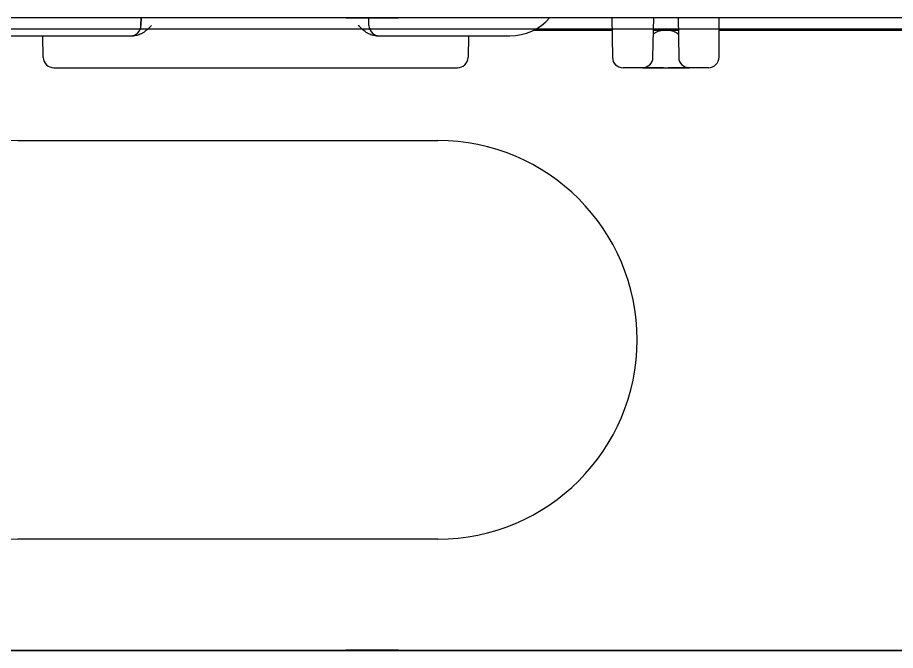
# Model space of a CAD drawing. Header units: millimetres. Extents: x -1589 to 88627, y 12943 to 76663.
# Drawn here: x 21451 to 22080, y 53694 to 54147 of the extents above; entities that cross this region are included whole.
import ezdxf

# ---------------------------------------------------------------- set-up
doc = ezdxf.new("R2010")
doc.units = ezdxf.units.MM
doc.header["$LTSCALE"] = 200
for name, color, linetype in [('6_ALL_SURFS', 7, 'Continuous'), ('7__ALL_ROUNDS', 7, 'Continuous'), ('ztemper', 7, 'Continuous')]:
    doc.layers.add(name, color=color, linetype=linetype)

# ---------------------------------------------------------------- blocks, each defined once
blk = doc.blocks.new('entry')
at = {"color": 7}
for p, q in [((223.489, 44.45), (-223.489, 44.45)), ((38.157, 36.488), (68.201, 36.488)), ((68.201, 7.962), (38.157, 7.962)), ((-223.489, 0), (223.489, 0))]:
    blk.add_line(p, q, dxfattribs=at)
for centre, start, end in [((38.157, 22.225), 90, 270), ((68.201, 22.225), 270, 90)]:
    blk.add_arc(centre, 14.263, start, end, dxfattribs=at)
blk = doc.blocks.new('360 iPatch Cat6 24Port Panel')
at = {"color": 7, "linetype": 'Continuous', "lineweight": 25}
for p, q in [((108884.598, 33181.446), (108463.775, 33181.446)), ((108463.736, 33140.564), (108884.638, 33140.564)), ((108733.502, 33140.039), (108733.494, 33140.54)), ((108711.655, 33137.89), (108711.617, 33139.337)), ((108740.189, 33139.337), (108740.152, 33137.89)), ((108744.54, 33139.718), (108749.804, 33139.718)), ((108752.589, 33139.718), (108754.25, 33139.718)), ((108756.991, 33139.718), (108797.105, 33139.718)), ((108712.369, 33137.194), (108739.437, 33137.194)), ((108751.843, 33137.196), (108750.55, 33137.196)), ((108756.276, 33137.196), (108754.996, 33137.196))]:
    blk.add_line(p, q, dxfattribs=at)
for centre, start, end in [((108712.369, 33137.909), 181.49997, 269.99872), ((108739.437, 33137.909), 270.00128, 358.50003)]:
    blk.add_arc(centre, 0.714, start, end, dxfattribs=at)
at = {"layer": '6_ALL_SURFS', "color": 7, "linetype": 'Continuous', "lineweight": 25}
blk.add_line((108718.218, 33140.564), (108718.209, 33140.039), dxfattribs=at)
at = {"layer": '7__ALL_ROUNDS', "color": 7, "linetype": 'Continuous', "lineweight": 25}
for p, q in [((108735.38, 33181.47), (108732.046, 33181.47)), ((108718.209, 33140.039), (108718.218, 33140.564)), ((108732.046, 33140.54), (108735.38, 33140.54)), ((108733.502, 33140.039), (108733.494, 33140.54)), ((108749.789, 33140.564), (108749.835, 33137.898)), ((108752.557, 33137.898), (108752.603, 33140.564)), ((108754.235, 33140.564), (108754.281, 33137.898)), ((108756.991, 33137.91), (108756.991, 33140.564)), ((108708.762, 33139.337), (108717.697, 33139.337)), ((108734.015, 33139.337), (108742.949, 33139.337)), ((108749.835, 33137.898), (108749.835, 33137.904)), ((108753.272, 33137.196), (108750.55, 33137.196)), ((108751.849, 33137.198), (108753.567, 33137.199)), ((108753.567, 33137.199), (108754.99, 33137.198)), ((108756.276, 33137.196), (108753.567, 33137.196))]:
    blk.add_line(p, q, dxfattribs=at)
for centre, radius, start, end in [((108732.046, 33180.756), 0.714, 90, 97.88729), ((108735.38, 33180.756), 0.714, 82.11271, 90), ((108732.046, 33141.254), 0.714, 262.11271, 270), ((108735.38, 33141.254), 0.714, 270, 277.88729), ((108742.949, 33142.909), 3.572, 269.99993, 318.85803), ((108717.494, 33140.052), 0.714, 270, 359), ((108734.217, 33140.052), 0.714, 181, 270), ((108750.55, 33137.911), 0.714, 181, 270), ((108751.843, 33137.911), 0.714, 269.99995, 358.99732), ((108754.996, 33137.911), 0.714, 181, 270), ((108756.276, 33137.91), 0.714, 269.99913, 0), ((108756.273, 33137.91), 0.718, 342.7872, 359.95677)]:
    blk.add_arc(centre, radius, start, end, dxfattribs=at)
for points, start_tangent, end_tangent in [([(108718.922, 33140.033), (108718.619, 33139.746), (108718.31, 33139.52), (108717.997, 33139.382), (108717.697, 33139.337)], (-0.705771, -0.70844), (-1, 0.000155)), ([(108734.015, 33139.337), (108733.715, 33139.382), (108733.401, 33139.52), (108733.092, 33139.746), (108732.789, 33140.033)], (-1, -0.000154), (-0.705872, 0.70834)), ([(108752.583, 33139.414), (108752.621, 33139.484), (108752.729, 33139.568), (108752.895, 33139.649), (108753.095, 33139.705), (108753.236, 33139.723)], (0.017452, 0.999848), (0.998206, 0.059875)), ([(108753.602, 33139.723), (108753.744, 33139.705), (108753.944, 33139.649), (108754.109, 33139.568), (108754.218, 33139.484), (108754.255, 33139.414)], (0.998206, -0.059875), (0.017452, -0.999848))]:
    blk.add_spline(points, degree=3, dxfattribs=dict(at, start_tangent=start_tangent, end_tangent=end_tangent))

msp = doc.modelspace()

# ---------------------------------------------------------------- block references
at = {"ltscale": 2, "xscale": 10.66757734301063, "yscale": 10.66757734301063, "zscale": 10.66757734301063}
for p in [(-1138220.24, -299382.49), (-1138220.24, -300271.49)]:
    msp.add_blockref('360 iPatch Cat6 24Port Panel', p, dxfattribs=at)
at = {"layer": 'ztemper', "xscale": 10, "yscale": 10, "zscale": 10}
msp.add_blockref('entry', (21070.05, 53694.15), dxfattribs=at)

doc.saveas('drawing.dxf')
